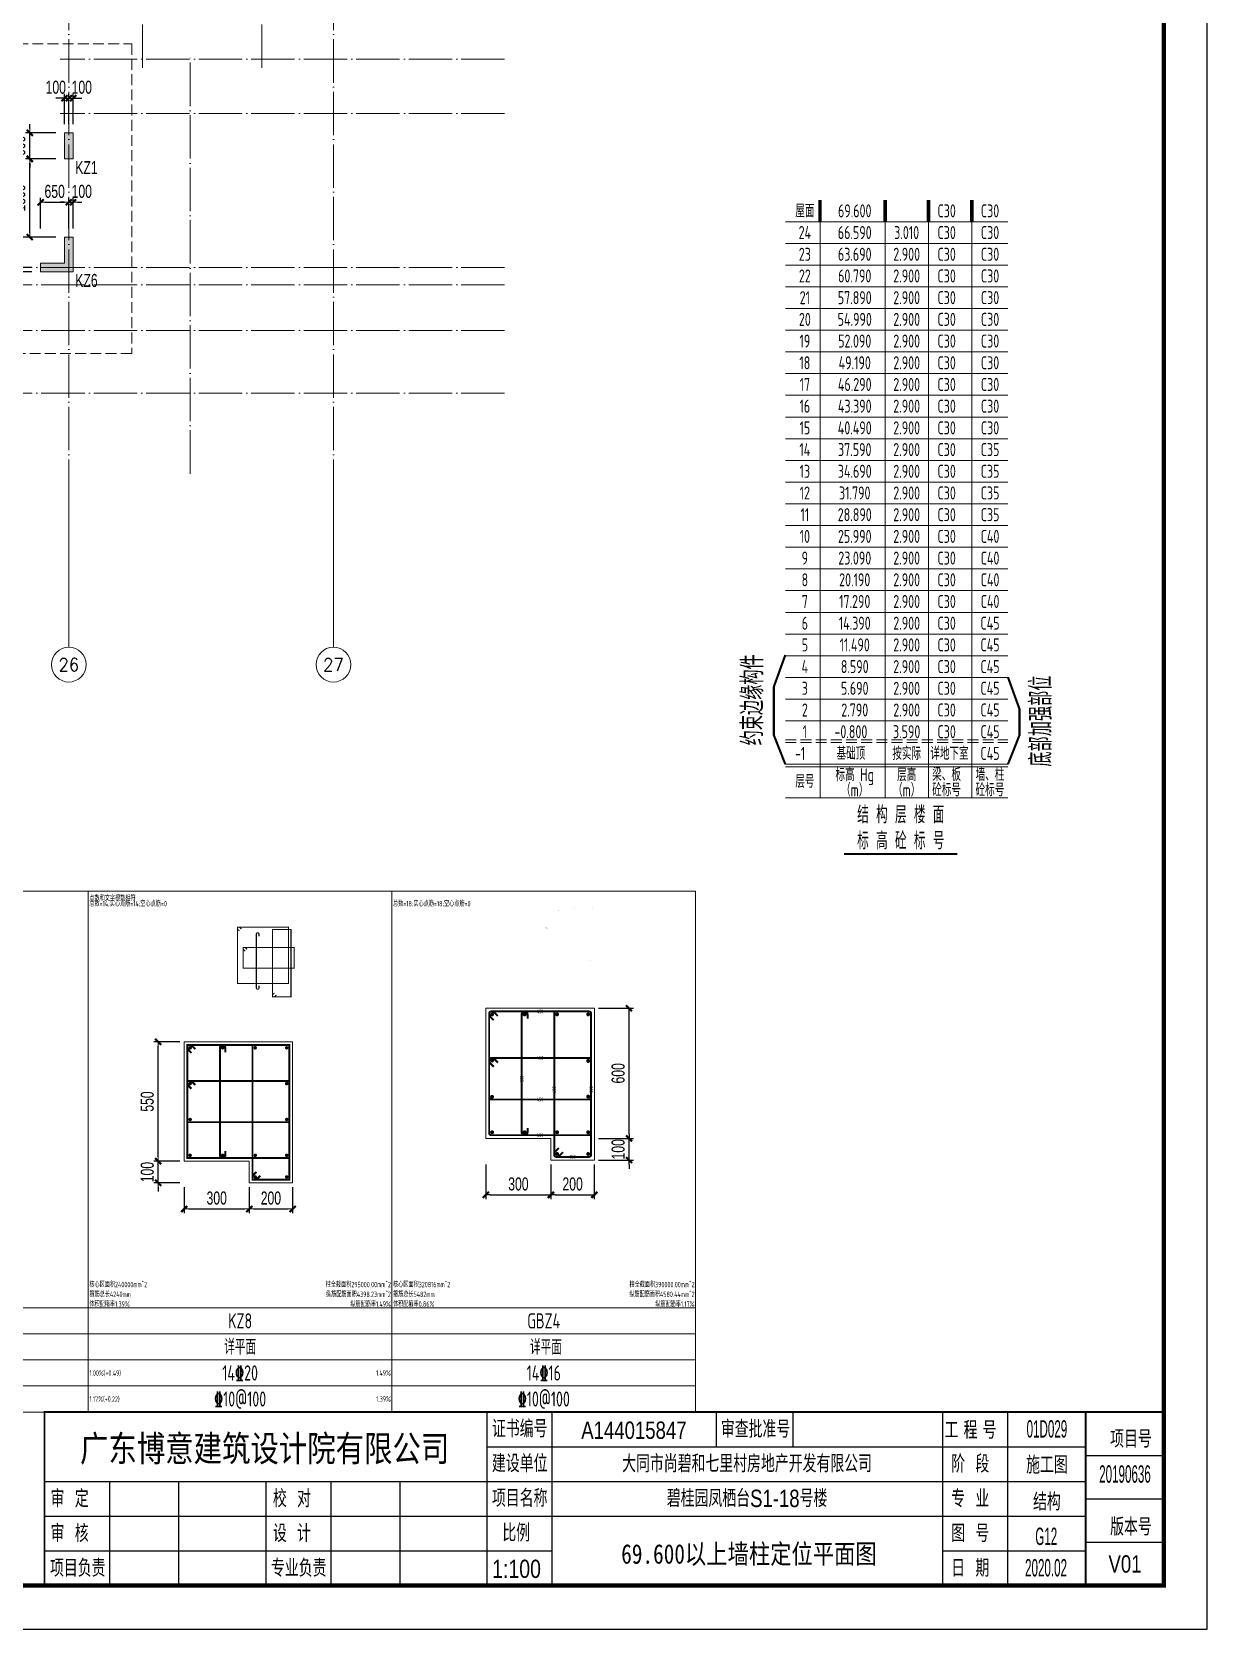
# Model space of a CAD drawing. Extents: x 5874492 to 7194610, y -939842 to -279257.
# Drawn here: x 6335161 to 6362250, y -860722 to -823926 of the extents above; entities that cross this region are included whole.
import ezdxf
from ezdxf.enums import TextEntityAlignment as Align

# ---------------------------------------------------------------- set-up
doc = ezdxf.new("R2010")
doc.units = 0
doc.header["$LTSCALE"] = 1000
doc.linetypes.add('DASH', pattern=[0.35, 0.25, -0.1])
doc.linetypes.add('DOTE', pattern=[2.42, 2, -0.2, 0.02, -0.2])
for name, color, linetype, lineweight in [('A-标注-轴号', 3, 'Continuous', 15), ('A-标注-轴号文字', 7, 'Continuous', 15), ('A-轴线-塔楼', 1, 'DOTE', 9), ('A-轴线-隔墙', 41, 'DOTE', 9), ('S-墙柱-DIM', 3, 'Continuous', 20), ('S-墙柱-HATCH', 251, 'Continuous', 20), ('S-墙柱-REIN', 1, 'Continuous', 20), ('S-墙柱-WALL', 6, 'Continuous', 20), ('S-墙柱-大样细线', 7, 'Continuous', 20), ('S-墙柱-编号', 4, 'Continuous', 20), ('S-大样-DIM', 3, 'Continuous', 20), ('S-大样-REIN', 1, 'Continuous', 20), ('S-大样-实线', 2, 'Continuous', 20), ('S-板-BEAM', 4, 'DASH', 20), ('S-板-楼板负筋', 1, 'Continuous', 20), ('S-轴网-轴号', 3, 'Continuous', 20), ('S-通用-TAB', 7, 'Continuous', 20), ('S-通用-TEXT', 7, 'Continuous', 20)]:
    doc.layers.add(name, color=color, linetype=linetype, lineweight=lineweight)
doc.layers.add('Y-云图图框', color=7, linetype='Continuous')
doc.layers.add('z-详图标注', color=3, linetype='Continuous')
doc.layers.add('箍筋长度', color=3, linetype='Continuous', plot=False)
doc.layers.add('配箍校核', color=34, linetype='Continuous', plot=False)
doc.styles.add('_TCH_AXIS', font='COMPLEX.shx', dxfattribs={"bigfont": 'hztxt.shx'})
doc.styles.add('_YT_Name', font='simhei.ttf', dxfattribs={"width": 0.8})
doc.styles.add('_YT_Sign_Text', font='ros.shx', dxfattribs={"width": 0.8, "bigfont": 'hztxt.shx'})
doc.styles.add('BW_Dim', font='Bweng.shx', dxfattribs={"width": 0.7, "bigfont": 'hztxt.shx'})
doc.styles.add('BW_Rein', font='tssdeng.shx', dxfattribs={"width": 0.7, "bigfont": 'hztxt.shx'})
doc.styles.add('COMPLEX', font='COMPLEX')
doc.styles.get("Standard").update_dxf_attribs({"font": 'gbenor.shx', "bigfont": 'gbcbig.shx'})
doc.styles.add('TSSD_NORM', font='tssdeng.shx', dxfattribs={"width": 0.7, "bigfont": 'tssdchn.shx'})
doc.styles.add('TSSD_Rein', font='tssdeng.shx', dxfattribs={"width": 0.7, "bigfont": 'hztxt.shx'})
doc.dimstyles.new('Cyz_100_100', dxfattribs={"dimtxt": 300, "dimasz": 100, "dimexe": 100, "dimexo": 200, "dimgap": 100, "dimtad": 1, "dimdec": 0, "dimzin": 0, "dimdsep": 46, "dimtxsty": 'BW_Dim', "dimblk": '_bwk', "dimcen": 0, "dimclrt": 7, "dimadec": 0, "dimazin": 0, "dimtfac": 1, "dimtdec": 0, "dimtix": 1, "dimtmove": 2, "dimatfit": 0, "dimfxl": 0, "dimtolj": 1, "dimtzin": 0, "dimarcsym": 0})
doc.dimstyles.new('Cyz_20_100', dxfattribs={"dimtxt": 300, "dimasz": 100, "dimexe": 100, "dimexo": 100, "dimgap": 100, "dimtad": 1, "dimdec": 0, "dimlfac": 0.2, "dimzin": 0, "dimdsep": 46, "dimtxsty": 'BW_Dim', "dimblk": '_bwk', "dimcen": 0, "dimclrt": 7, "dimadec": 0, "dimazin": 0, "dimtfac": 1, "dimtdec": 0, "dimtix": 1, "dimtmove": 2, "dimatfit": 0, "dimfxl": 0, "dimtolj": 1, "dimtzin": 0, "dimarcsym": 0})

# ---------------------------------------------------------------- blocks, each defined once
blk = doc.blocks.new('ECMCTK_A1_横_单行图名--0')
for p, q in [((674.98, 50), (674.98, 26)), ((675, 50), (675, 10)), ((689.98, 50), (689.98, 10)), ((727.8, 50), (727.8, 42)), ((745.48, 50), (745.48, 42)), ((780, 50), (780, 10)), ((795, 50), (795, 10)), ((813, 50.01), (831, 50)), ((813, 50.01), (813, 10)), ((675, 42), (813, 42)), ((813, 40.01), (831, 40.01)), ((573, 34), (813, 34)), ((588, 34), (588, 10)), ((604, 10), (604, 34)), ((624, 34), (624, 10)), ((639, 34), (639, 10)), ((655, 10), (655, 34)), ((813, 30.01), (831, 30)), ((573, 26), (813, 26)), ((813, 20), (831, 20)), ((573, 18), (689.96, 18)), ((780, 18), (813, 18))]:
    blk.add_line(p, q)
at = {"color": 4}
blk.add_lwpolyline([(0, 0), (841, 0), (841, 594), (0, 594)], close=True, dxfattribs=at)
for points, const_width in [([(25, 10), (831, 10), (831, 584), (25, 584)], 1), ([(573, 10), (831, 10), (831, 50), (573, 50)], 0.45)]:
    blk.add_lwpolyline(points, close=True, dxfattribs=dict(const_width=const_width))
at = {"const_width": 0.45}
for points in [[(573, 10), (573, 50.01), (813, 50.01)], [(813, 50.01), (813, 10)]]:
    blk.add_lwpolyline(points, dxfattribs=at)
at = {"style": '_YT_Sign_Text', "width": 0.8}
for s, p in [('证书编号', (676.15, 44.14)), ('审查批准号', (728.91, 44.06)), ('工 程 号', (780.47, 43.85)), ('项目号', (818.65, 41.8)), ('建设单位', (676.15, 36.14)), ('阶  段', (782.01, 36.05)), ('审  定', (574.41, 28.05)), ('校  对', (625.66, 28.05)), ('项目名称', (676.15, 28.14)), ('专  业', (782.01, 28.05)), ('版本号', (818.65, 21.55)), ('审  核', (574.41, 20.05)), ('设  计', (625.66, 20.05)), ('比例', (678.54, 20.16)), ('图  号', (782.01, 20.05)), ('项目负责', (574.27, 12.05)), ('专业负责', (625.21, 12.05)), ('日  期', (782.01, 12.05))]:
    blk.add_text(s, height=4, dxfattribs=at).set_placement(p)
at = {"color": 80, "flags": 3}
for tag, height, p in [('YTHQINS', 3, (34.31, 585.5)), ('ECMCKEY', 3, (292.07, 288.23)), ('YTTQINS', 5.62, (848.03, 12.81)), ('YTBARCODE_T1', 3, (749.78, 5.95)), ('YTFRAME', 3, (652.76, 5.84))]:
    blk.add_attdef(tag, text='', height=height, dxfattribs=at).set_placement(p, align=Align.MIDDLE_CENTER)
for tag, height, style, width, p in [('证书编号', 4, '_YT_Sign_Text', 0.8, (708.87, 43.81)), ('审查批准号', 4, '_YT_Sign_Text', 0.8, (761.06, 43.81)), ('工程号', 4, '_YT_Sign_Text', 0.5, (804.08, 44.12)), ('设计单位', 6, '_YT_Name', 0.8, (623.75, 38.6)), ('建设单位', 4, '_YT_Sign_Text', 0.8, (734.96, 36.11)), ('阶段', 4, '_YT_Sign_Text', 0.8, (804.08, 35.81)), ('项目号', 4, '_YT_Sign_Text', 0.5, (822.08, 33.72)), ('项目名称', 4, '_YT_Sign_Text', 0.8, (734.96, 28.11)), ('专业', 4, '_YT_Sign_Text', 0.8, (804.08, 27.31)), ('图纸编号', 4, '_YT_Sign_Text', 0.5, (803.93, 19.36)), ('图纸名称', 4.5, '_YT_Name', 0.8, (735.39, 15.06)), ('出图比例', 4.2, '_YT_Sign_Text', 0.8, (681.82, 11.78)), ('日期', 4, '_YT_Sign_Text', 0.5, (803.88, 12.13)), ('版本号', 4, '_YT_Sign_Text', 0.8, (822.08, 13))]:
    blk.add_attdef(tag, text='', height=height, dxfattribs=dict(style=style, width=width)).set_placement(p, align=Align.CENTER)
at = {"style": '_YT_Sign_Text', "width": 0.8, "flags": 3}
for tag, p, height in [('{审定人}', (605.87, 26.45), 6.24), ('{校对人}', (658.35, 26.53), 6.24), ('[审定人]', (590.95, 27.81), 4.1), ('[校对人]', (642.23, 27.82), 4.1), ('[审核人]', (591.01, 19.76), 4.1), ('{审核人}', (606.98, 18.44), 6.24), ('[设计人]', (642.47, 20.21), 4.1), ('{设计人}', (658.48, 18.54), 6.24), ('[项目负责人]', (590.78, 12.01), 4.1), ('{项目负责人}', (608.28, 10.72), 6.24), ('[专业负责人]', (642.74, 11.77), 4.1), ('{专业负责人}', (658.58, 10.36), 6.24)]:
    blk.add_attdef(tag, p, '', height=height, dxfattribs=at)
at = {"color": 80, "flags": 3}
for tag, p in [('YTQRCODE', (551.04, 11.91)), ('YTBZSIT', (25, 10)), ('EXT_TK_LEFT', (25, 10))]:
    blk.add_attdef(tag, p, '', height=3, dxfattribs=at)
blk = doc.blocks.new('_bwk')
blk.add_line((-1, 0), (0, 0))
at = {"const_width": 0.5}
blk.add_lwpolyline([(-0.7, -0.7), (0.7, 0.7)], dxfattribs=at)
blk = doc.blocks.new('*D998')
at = {"layer": 'Defpoints', "color": 0}
for p in [(6338070, -849944), (6338670, -849944), (6338670, -850444)]:
    blk.add_point(p, dxfattribs=at)
at = {"layer": 'S-大样-DIM', "color": 0, "lineweight": -2}
for p, q in [((6338570, -849944), (6337970, -849944)), ((6338070, -849844), (6338070, -849744)), ((6338070, -850444), (6338070, -849944)), ((6338570, -850444), (6337970, -850444)), ((6338070, -850544), (6338070, -850644))]:
    blk.add_line(p, q, dxfattribs=at)
at = {"layer": 'S-大样-DIM', "color": 0, "lineweight": -2, "xscale": 100, "yscale": 100, "zscale": 100}
for p, rotation in [((6338070, -849944), 270), ((6338070, -850444), 90)]:
    blk.add_blockref('_bwk', p, dxfattribs=dict(at, rotation=rotation))
at = {"layer": 'S-大样-DIM', "color": 7, "insert": (6337820, -850194), "char_height": 300, "attachment_point": 5, "rotation": 90, "style": 'BW_Dim'}
blk.add_mtext('\\A1;100', dxfattribs=at)
blk = doc.blocks.new('*D999')
at = {"layer": 'Defpoints', "color": 0}
for p in [(6338070, -847194), (6338670, -847194), (6338670, -849944)]:
    blk.add_point(p, dxfattribs=at)
at = {"layer": 'S-大样-DIM', "color": 0, "lineweight": -2}
for p, q in [((6338570, -847194), (6337970, -847194)), ((6338070, -849844), (6338070, -847294)), ((6338570, -849944), (6337970, -849944))]:
    blk.add_line(p, q, dxfattribs=at)
at = {"layer": 'S-大样-DIM', "color": 0, "lineweight": -2, "xscale": 100, "yscale": 100, "zscale": 100}
for p, rotation in [((6338070, -847194), 90), ((6338070, -849944), 270)]:
    blk.add_blockref('_bwk', p, dxfattribs=dict(at, rotation=rotation))
at = {"layer": 'S-大样-DIM', "color": 7, "insert": (6337820, -848569), "char_height": 300, "attachment_point": 5, "rotation": 90, "style": 'BW_Dim'}
blk.add_mtext('\\A1;550', dxfattribs=at)
blk = doc.blocks.new('*D1000')
at = {"layer": 'Defpoints', "color": 0}
for p in [(6338670, -850444), (6340170, -850444), (6340170, -851044)]:
    blk.add_point(p, dxfattribs=at)
at = {"layer": 'S-大样-DIM', "color": 0, "lineweight": -2}
for p, q in [((6338670, -850544), (6338670, -851144)), ((6340170, -850544), (6340170, -851144)), ((6338770, -851044), (6340070, -851044))]:
    blk.add_line(p, q, dxfattribs=at)
at = {"layer": 'S-大样-DIM', "color": 0, "lineweight": -2, "xscale": 100, "yscale": 100, "zscale": 100, "rotation": 180}
blk.add_blockref('_bwk', (6338670, -851044), dxfattribs=at)
at = {"layer": 'S-大样-DIM', "color": 0, "lineweight": -2, "xscale": 100, "yscale": 100, "zscale": 100}
blk.add_blockref('_bwk', (6340170, -851044), dxfattribs=at)
at = {"layer": 'S-大样-DIM', "color": 7, "insert": (6339420, -850794), "char_height": 300, "attachment_point": 5, "style": 'BW_Dim'}
blk.add_mtext('\\A1;300', dxfattribs=at)
blk = doc.blocks.new('*D1001')
at = {"layer": 'Defpoints', "color": 0}
for p in [(6340170, -850444), (6341170, -850444), (6341170, -851044)]:
    blk.add_point(p, dxfattribs=at)
at = {"layer": 'S-大样-DIM', "color": 0, "lineweight": -2}
for p, q in [((6340170, -850544), (6340170, -851144)), ((6341170, -850544), (6341170, -851144)), ((6340270, -851044), (6341070, -851044))]:
    blk.add_line(p, q, dxfattribs=at)
at = {"layer": 'S-大样-DIM', "color": 0, "lineweight": -2, "xscale": 100, "yscale": 100, "zscale": 100, "rotation": 180}
blk.add_blockref('_bwk', (6340170, -851044), dxfattribs=at)
at = {"layer": 'S-大样-DIM', "color": 0, "lineweight": -2, "xscale": 100, "yscale": 100, "zscale": 100}
blk.add_blockref('_bwk', (6341170, -851044), dxfattribs=at)
at = {"layer": 'S-大样-DIM', "color": 7, "insert": (6340670, -850794), "char_height": 300, "attachment_point": 5, "style": 'BW_Dim'}
blk.add_mtext('\\A1;200', dxfattribs=at)
blk = doc.blocks.new('24F')
at = {"layer": 'S-通用-TEXT'}
for p, q in [((1809, 15068), (1809, 1293)), ((3309, 15068), (3309, 1293)), ((4309, 1293), (4309, 15068)), ((5309, 1293), (5309, 15068)), ((1009, 14568), (6141, 14568)), ((1009, 14568), (6141, 14568)), ((1009, 14068), (6141, 14068)), ((1009, 13568), (6141, 13568)), ((1009, 13068), (6141, 13068)), ((1009, 12568), (6141, 12568)), ((1009, 12068), (6141, 12068)), ((1009, 11568), (6141, 11568)), ((1009, 11068), (6141, 11068)), ((1009, 10568), (6141, 10568)), ((1009, 10068), (6141, 10068)), ((1009, 9568), (6141, 9568)), ((1009, 9068), (6141, 9068)), ((1009, 8568), (6141, 8568)), ((1009, 8068), (6141, 8068)), ((1009, 7568), (6141, 7568)), ((1009, 7068), (6141, 7068)), ((1009, 6568), (6141, 6568)), ((1009, 6068), (6141, 6068)), ((1009, 5568), (6141, 5568)), ((1009, 5068), (6141, 5068)), ((1009, 4568), (6141, 4568)), ((1009, 4068), (6141, 4068)), ((1009, 3568), (6141, 3568)), ((1009, 3068), (6141, 3068)), ((1009, 2068), (6141, 2068)), ((1009, 2007), (6141, 2007)), ((1009, 1293), (6141, 1293))]:
    blk.add_line(p, q, dxfattribs=at)
at = {"layer": 'S-通用-TEXT', "linetype": 'DASH'}
for p, q in [((1009, 2629), (6141, 2629)), ((1009, 2568), (6141, 2568)), ((1009, 2568), (6141, 2568)), ((1009, 2568), (6141, 2568))]:
    blk.add_line(p, q, dxfattribs=at)
at = {"layer": 'S-通用-TEXT'}
for points in [[(1009, 4586, 50, 50, 0), (744, 3854, 50, 50, 0), (745, 2735, 50, 50, 0), (1009, 2068, 0, 0, 0)], [(6141, 4074, 50, 50, 0), (6406, 3342, 50, 50, 0), (6406, 2735, 50, 50, 0), (6141, 2068, 0, 0, 0)]]:
    blk.add_lwpolyline(points, format="xyseb", dxfattribs=at)
at = {"layer": 'S-通用-TEXT', "const_width": 50}
blk.add_lwpolyline([(2361, 0), (4977, 0)], dxfattribs=at)
at = {"layer": 'S-通用-TEXT', "style": 'TSSD_Rein', "width": 0.7}
for s, p in [('屋面', (1459, 14818)), ('69.600', (2609, 14818)), ('C30', (4728, 14818)), ('C30', (5728, 14818)), ('24', (1459, 14318)), ('66.590', (2609, 14318)), ('3.010', (3806, 14318)), ('C30', (4728, 14318)), ('C30', (5728, 14318)), ('23', (1459, 13818)), ('63.690', (2609, 13818)), ('2.900', (3806, 13818)), ('C30', (4728, 13818)), ('C30', (5728, 13818)), ('22', (1459, 13318)), ('60.790', (2609, 13318)), ('2.900', (3806, 13318)), ('C30', (4728, 13318)), ('C30', (5728, 13318)), ('21', (1459, 12818)), ('57.890', (2609, 12818)), ('2.900', (3806, 12818)), ('C30', (4728, 12818)), ('C30', (5728, 12818)), ('20', (1459, 12318)), ('54.990', (2609, 12318)), ('2.900', (3806, 12318)), ('C30', (4728, 12318)), ('C30', (5728, 12318)), ('19', (1459, 11818)), ('52.090', (2609, 11818)), ('2.900', (3806, 11818)), ('C30', (4728, 11818)), ('C30', (5728, 11818)), ('18', (1459, 11318)), ('49.190', (2609, 11318)), ('2.900', (3806, 11318)), ('C30', (4728, 11318)), ('C30', (5728, 11318)), ('17', (1459, 10818)), ('46.290', (2609, 10818)), ('2.900', (3806, 10818)), ('C30', (4728, 10818)), ('C30', (5728, 10818)), ('16', (1459, 10318)), ('43.390', (2609, 10318)), ('2.900', (3806, 10318)), ('C30', (4728, 10318)), ('C30', (5728, 10318)), ('15', (1459, 9818)), ('40.490', (2609, 9818)), ('2.900', (3806, 9818)), ('C30', (4728, 9818)), ('C30', (5728, 9818)), ('14', (1459, 9318)), ('37.590', (2609, 9318)), ('2.900', (3806, 9318)), ('C30', (4728, 9318)), ('13', (1459, 8818)), ('34.690', (2609, 8818)), ('2.900', (3806, 8818)), ('C30', (4728, 8818)), ('12', (1459, 8318)), ('31.790', (2609, 8318)), ('2.900', (3806, 8318)), ('C30', (4728, 8318)), ('11', (1459, 7818)), ('28.890', (2609, 7818)), ('2.900', (3806, 7818)), ('C30', (4728, 7818)), ('10', (1459, 7318)), ('25.990', (2609, 7318)), ('2.900', (3806, 7318)), ('C30', (4728, 7318)), ('C40', (5728, 7318)), ('9', (1459, 6818)), ('23.090', (2609, 6818)), ('2.900', (3806, 6818)), ('C30', (4728, 6818)), ('C40', (5728, 6818)), ('8', (1459, 6318)), ('20.190', (2609, 6318)), ('2.900', (3806, 6318)), ('C30', (4728, 6318)), ('C40', (5728, 6318)), ('7', (1459, 5818)), ('17.290', (2609, 5818)), ('2.900', (3806, 5818)), ('C30', (4728, 5818)), ('C40', (5728, 5818)), ('6', (1459, 5318)), ('14.390', (2609, 5318)), ('2.900', (3806, 5318)), ('C30', (4728, 5318)), ('5', (1459, 4818)), ('11.490', (2609, 4818)), ('2.900', (3806, 4818)), ('C30', (4728, 4818)), ('4', (1459, 4318)), ('8.590', (2609, 4318)), ('2.900', (3806, 4318)), ('C30', (4728, 4318)), ('3', (1459, 3818)), ('5.690', (2609, 3818)), ('2.900', (3806, 3818)), ('C30', (4728, 3818)), ('2', (1459, 3318)), ('2.790', (2609, 3318)), ('2.900', (3806, 3318)), ('C30', (4728, 3318)), ('1', (1459, 2818)), ('-0.800', (2520, 2818)), ('3.590', (3806, 2818)), ('C30', (4728, 2818)), ('-1', (1349, 2318)), ('基础顶', (2520, 2318)), ('按实际', (3806, 2318)), ('详地下室', (4792, 2318)), ('层号', (1459, 1674)), ('标高 Hg', (2609, 1827)), ('层高', (3806, 1827)), ('梁、板', (4726, 1833)), ('墙、柱', (5726, 1833)), ('（m）', (2609, 1475)), ('（m）', (3806, 1475)), ('砼标号', (4726, 1480)), ('砼标号', (5726, 1480))]:
    blk.add_text(s, height=300, dxfattribs=at).set_placement(p, align=Align.MIDDLE_CENTER)
at = {"layer": 'S-通用-TEXT', "color": 6, "style": 'TSSD_Rein', "width": 0.7}
for s, p in [('C35', (5728, 9318)), ('C35', (5728, 8818)), ('C35', (5728, 8318)), ('C35', (5728, 7818)), ('C45', (5728, 5318)), ('C45', (5728, 4818)), ('C45', (5728, 4318)), ('C45', (5728, 3818)), ('C45', (5728, 3318)), ('C45', (5728, 2818)), ('C45', (5728, 2318))]:
    blk.add_text(s, height=300, dxfattribs=at).set_placement(p, align=Align.MIDDLE_CENTER)
at = {"layer": 'S-通用-TEXT', "color": 7, "style": 'TSSD_Rein', "width": 0.7}
for s, p in [('约束边缘构件', (500, 2502)), ('底部加强部位', (7150, 2013))]:
    blk.add_text(s, height=500, rotation=90, dxfattribs=at).set_placement(p)
at = {"layer": 'S-通用-TEXT', "style": 'TSSD_NORM', "width": 0.7}
for s, p in [('结 构 层 楼 面 ', (2665, 706)), ('标 高 砼 标 号', (2665, 106))]:
    blk.add_text(s, height=400, dxfattribs=at).set_placement(p)
blk = doc.blocks.new('*D1653')
at = {"layer": 'Defpoints', "color": 0}
for p in [(6348125, -849419), (6348925, -849419), (6348125, -849919)]:
    blk.add_point(p, dxfattribs=at)
at = {"layer": 'z-详图标注', "color": 0, "lineweight": -2}
for p, q in [((6348925, -849319), (6348925, -849219)), ((6348225, -849419), (6349025, -849419)), ((6348925, -849919), (6348925, -849419)), ((6348225, -849919), (6349025, -849919)), ((6348925, -850019), (6348925, -850119))]:
    blk.add_line(p, q, dxfattribs=at)
at = {"layer": 'z-详图标注', "color": 0, "lineweight": -2, "xscale": 100, "yscale": 100, "zscale": 100}
for p, rotation in [((6348925, -849419), 270), ((6348925, -849919), 90)]:
    blk.add_blockref('_bwk', p, dxfattribs=dict(at, rotation=rotation))
at = {"layer": 'z-详图标注', "color": 7, "insert": (6348675, -849669), "char_height": 300, "attachment_point": 5, "rotation": 90, "style": 'BW_Dim'}
blk.add_mtext('\\A1;100', dxfattribs=at)
blk = doc.blocks.new('*D1654')
at = {"layer": 'Defpoints', "color": 0}
for p in [(6348125, -846419), (6348925, -846419), (6348125, -849419)]:
    blk.add_point(p, dxfattribs=at)
at = {"layer": 'z-详图标注', "color": 0, "lineweight": -2}
for p, q in [((6348225, -846419), (6349025, -846419)), ((6348925, -849319), (6348925, -846519)), ((6348225, -849419), (6349025, -849419))]:
    blk.add_line(p, q, dxfattribs=at)
at = {"layer": 'z-详图标注', "color": 0, "lineweight": -2, "xscale": 100, "yscale": 100, "zscale": 100}
for p, rotation in [((6348925, -846419), 90), ((6348925, -849419), 270)]:
    blk.add_blockref('_bwk', p, dxfattribs=dict(at, rotation=rotation))
at = {"layer": 'z-详图标注', "color": 7, "insert": (6348675, -847919), "char_height": 300, "attachment_point": 5, "rotation": 90, "style": 'BW_Dim'}
blk.add_mtext('\\A1;600', dxfattribs=at)
blk = doc.blocks.new('*D1655')
at = {"layer": 'Defpoints', "color": 0}
for p in [(6345625, -849919), (6347125, -849919), (6347125, -850719)]:
    blk.add_point(p, dxfattribs=at)
at = {"layer": 'z-详图标注', "color": 0, "lineweight": -2}
for p, q in [((6345625, -850019), (6345625, -850819)), ((6347125, -850019), (6347125, -850819)), ((6345725, -850719), (6347025, -850719))]:
    blk.add_line(p, q, dxfattribs=at)
at = {"layer": 'z-详图标注', "color": 0, "lineweight": -2, "xscale": 100, "yscale": 100, "zscale": 100, "rotation": 180}
blk.add_blockref('_bwk', (6345625, -850719), dxfattribs=at)
at = {"layer": 'z-详图标注', "color": 0, "lineweight": -2, "xscale": 100, "yscale": 100, "zscale": 100}
blk.add_blockref('_bwk', (6347125, -850719), dxfattribs=at)
at = {"layer": 'z-详图标注', "color": 7, "insert": (6346375, -850469), "char_height": 300, "attachment_point": 5, "style": 'BW_Dim'}
blk.add_mtext('\\A1;300', dxfattribs=at)
blk = doc.blocks.new('*D1656')
at = {"layer": 'Defpoints', "color": 0}
for p in [(6347125, -849919), (6348125, -849919), (6348125, -850719)]:
    blk.add_point(p, dxfattribs=at)
at = {"layer": 'z-详图标注', "color": 0, "lineweight": -2}
for p, q in [((6347125, -850019), (6347125, -850819)), ((6348125, -850019), (6348125, -850819)), ((6347225, -850719), (6348025, -850719))]:
    blk.add_line(p, q, dxfattribs=at)
at = {"layer": 'z-详图标注', "color": 0, "lineweight": -2, "xscale": 100, "yscale": 100, "zscale": 100, "rotation": 180}
blk.add_blockref('_bwk', (6347125, -850719), dxfattribs=at)
at = {"layer": 'z-详图标注', "color": 0, "lineweight": -2, "xscale": 100, "yscale": 100, "zscale": 100}
blk.add_blockref('_bwk', (6348125, -850719), dxfattribs=at)
at = {"layer": 'z-详图标注', "color": 7, "insert": (6347625, -850469), "char_height": 300, "attachment_point": 5, "style": 'BW_Dim'}
blk.add_mtext('\\A1;200', dxfattribs=at)
blk = doc.blocks.new('*D1725')
at = {"layer": 'Defpoints', "color": 0}
for p in [(6335110, -826851), (6335910, -826851), (6335910, -828651)]:
    blk.add_point(p, dxfattribs=at)
at = {"layer": 'S-墙柱-DIM', "color": 0, "lineweight": -2}
for p, q in [((6335710, -826851), (6335010, -826851)), ((6335110, -828551), (6335110, -826951)), ((6335710, -828651), (6335010, -828651))]:
    blk.add_line(p, q, dxfattribs=at)
at = {"layer": 'S-墙柱-DIM', "color": 0, "lineweight": -2, "xscale": 100, "yscale": 100, "zscale": 100}
for p, rotation in [((6335110, -826851), 90), ((6335110, -828651), 270)]:
    blk.add_blockref('_bwk', p, dxfattribs=dict(at, rotation=rotation))
at = {"layer": 'S-墙柱-DIM', "color": 7, "insert": (6334860, -827751), "char_height": 300, "attachment_point": 5, "rotation": 90, "style": 'BW_Dim'}
blk.add_mtext('\\A1;1800', dxfattribs=at)
blk = doc.blocks.new('*D1726')
at = {"layer": 'Defpoints', "color": 0}
for p in [(6335110, -826251), (6335910, -826251), (6335910, -826851)]:
    blk.add_point(p, dxfattribs=at)
at = {"layer": 'S-墙柱-DIM', "color": 0, "lineweight": -2}
for p, q in [((6335110, -826151), (6335110, -826051)), ((6335710, -826251), (6335010, -826251)), ((6335110, -826851), (6335110, -826251)), ((6335710, -826851), (6335010, -826851)), ((6335110, -826951), (6335110, -827051))]:
    blk.add_line(p, q, dxfattribs=at)
at = {"layer": 'S-墙柱-DIM', "color": 0, "lineweight": -2, "xscale": 100, "yscale": 100, "zscale": 100}
for p, rotation in [((6335110, -826251), 270), ((6335110, -826851), 90)]:
    blk.add_blockref('_bwk', p, dxfattribs=dict(at, rotation=rotation))
at = {"layer": 'S-墙柱-DIM', "color": 7, "insert": (6334860, -826551), "char_height": 300, "attachment_point": 5, "rotation": 90, "style": 'BW_Dim'}
blk.add_mtext('\\A1;600', dxfattribs=at)
blk = doc.blocks.new('*D1727')
at = {"layer": 'Defpoints', "color": 0}
for p in [(6336010, -825451), (6335910, -826251), (6336010, -826251)]:
    blk.add_point(p, dxfattribs=at)
at = {"layer": 'S-墙柱-DIM', "color": 0, "lineweight": -2}
for p, q in [((6335810, -825451), (6335710, -825451)), ((6335910, -826051), (6335910, -825351)), ((6335910, -825451), (6336010, -825451)), ((6336010, -826051), (6336010, -825351)), ((6336110, -825451), (6336210, -825451))]:
    blk.add_line(p, q, dxfattribs=at)
at = {"layer": 'S-墙柱-DIM', "color": 0, "lineweight": -2, "xscale": 100, "yscale": 100, "zscale": 100}
blk.add_blockref('_bwk', (6335910, -825451), dxfattribs=at)
at = {"layer": 'S-墙柱-DIM', "color": 0, "lineweight": -2, "xscale": 100, "yscale": 100, "zscale": 100, "rotation": 180}
blk.add_blockref('_bwk', (6336010, -825451), dxfattribs=at)
at = {"layer": 'S-墙柱-DIM', "color": 7, "insert": (6335710, -825201), "char_height": 300, "attachment_point": 5, "style": 'BW_Dim'}
blk.add_mtext('\\A1;100', dxfattribs=at)
blk = doc.blocks.new('*D1728')
at = {"layer": 'Defpoints', "color": 0}
for p in [(6336110, -825451), (6336010, -826251), (6336110, -826251)]:
    blk.add_point(p, dxfattribs=at)
at = {"layer": 'S-墙柱-DIM', "color": 0, "lineweight": -2}
for p, q in [((6335910, -825451), (6335810, -825451)), ((6336010, -826051), (6336010, -825351)), ((6336010, -825451), (6336110, -825451)), ((6336110, -826051), (6336110, -825351)), ((6336210, -825451), (6336310, -825451))]:
    blk.add_line(p, q, dxfattribs=at)
at = {"layer": 'S-墙柱-DIM', "color": 0, "lineweight": -2, "xscale": 100, "yscale": 100, "zscale": 100}
blk.add_blockref('_bwk', (6336010, -825451), dxfattribs=at)
at = {"layer": 'S-墙柱-DIM', "color": 0, "lineweight": -2, "xscale": 100, "yscale": 100, "zscale": 100, "rotation": 180}
blk.add_blockref('_bwk', (6336110, -825451), dxfattribs=at)
at = {"layer": 'S-墙柱-DIM', "color": 7, "insert": (6336310, -825201), "char_height": 300, "attachment_point": 5, "style": 'BW_Dim'}
blk.add_mtext('\\A1;100', dxfattribs=at)
blk = doc.blocks.new('*D1729')
at = {"layer": 'Defpoints', "color": 0}
for p in [(6334560, -829351), (6335360, -829351), (6335360, -829451)]:
    blk.add_point(p, dxfattribs=at)
at = {"layer": 'S-墙柱-DIM', "color": 0, "lineweight": -2}
for p, q in [((6335160, -829351), (6334460, -829351)), ((6334560, -829251), (6334560, -829151)), ((6334560, -829451), (6334560, -829351)), ((6335160, -829451), (6334460, -829451)), ((6334560, -829551), (6334560, -829651))]:
    blk.add_line(p, q, dxfattribs=at)
at = {"layer": 'S-墙柱-DIM', "color": 0, "lineweight": -2, "xscale": 100, "yscale": 100, "zscale": 100}
for p, rotation in [((6334560, -829351), 270), ((6334560, -829451), 90)]:
    blk.add_blockref('_bwk', p, dxfattribs=dict(at, rotation=rotation))
at = {"layer": 'S-墙柱-DIM', "color": 7, "insert": (6334310, -829651), "char_height": 300, "attachment_point": 5, "rotation": 90, "style": 'BW_Dim'}
blk.add_mtext('\\A1;100', dxfattribs=at)
blk = doc.blocks.new('*D1730')
at = {"layer": 'Defpoints', "color": 0}
for p in [(6334560, -828651), (6335360, -828651), (6335360, -829351)]:
    blk.add_point(p, dxfattribs=at)
at = {"layer": 'S-墙柱-DIM', "color": 0, "lineweight": -2}
for p, q in [((6335160, -828651), (6334460, -828651)), ((6334560, -829251), (6334560, -828751)), ((6335160, -829351), (6334460, -829351))]:
    blk.add_line(p, q, dxfattribs=at)
at = {"layer": 'S-墙柱-DIM', "color": 0, "lineweight": -2, "xscale": 100, "yscale": 100, "zscale": 100}
for p, rotation in [((6334560, -828651), 90), ((6334560, -829351), 270)]:
    blk.add_blockref('_bwk', p, dxfattribs=dict(at, rotation=rotation))
at = {"layer": 'S-墙柱-DIM', "color": 7, "insert": (6334310, -829001), "char_height": 300, "attachment_point": 5, "rotation": 90, "style": 'BW_Dim'}
blk.add_mtext('\\A1;700', dxfattribs=at)
blk = doc.blocks.new('*D1731')
at = {"layer": 'Defpoints', "color": 0}
for p in [(6336010, -827851), (6335360, -828651), (6336010, -828651)]:
    blk.add_point(p, dxfattribs=at)
at = {"layer": 'S-墙柱-DIM', "color": 0, "lineweight": -2}
for p, q in [((6335360, -828451), (6335360, -827751)), ((6335460, -827851), (6335910, -827851)), ((6336010, -828451), (6336010, -827751))]:
    blk.add_line(p, q, dxfattribs=at)
at = {"layer": 'S-墙柱-DIM', "color": 0, "lineweight": -2, "xscale": 100, "yscale": 100, "zscale": 100, "rotation": 180}
blk.add_blockref('_bwk', (6335360, -827851), dxfattribs=at)
at = {"layer": 'S-墙柱-DIM', "color": 0, "lineweight": -2, "xscale": 100, "yscale": 100, "zscale": 100}
blk.add_blockref('_bwk', (6336010, -827851), dxfattribs=at)
at = {"layer": 'S-墙柱-DIM', "color": 7, "insert": (6335685, -827601), "char_height": 300, "attachment_point": 5, "style": 'BW_Dim'}
blk.add_mtext('\\A1;650', dxfattribs=at)
blk = doc.blocks.new('*D1732')
at = {"layer": 'Defpoints', "color": 0}
for p in [(6336110, -827851), (6336010, -828651), (6336110, -828651)]:
    blk.add_point(p, dxfattribs=at)
at = {"layer": 'S-墙柱-DIM', "color": 0, "lineweight": -2}
for p, q in [((6335910, -827851), (6335810, -827851)), ((6336010, -828451), (6336010, -827751)), ((6336010, -827851), (6336110, -827851)), ((6336110, -828451), (6336110, -827751)), ((6336210, -827851), (6336310, -827851))]:
    blk.add_line(p, q, dxfattribs=at)
at = {"layer": 'S-墙柱-DIM', "color": 0, "lineweight": -2, "xscale": 100, "yscale": 100, "zscale": 100}
blk.add_blockref('_bwk', (6336010, -827851), dxfattribs=at)
at = {"layer": 'S-墙柱-DIM', "color": 0, "lineweight": -2, "xscale": 100, "yscale": 100, "zscale": 100, "rotation": 180}
blk.add_blockref('_bwk', (6336110, -827851), dxfattribs=at)
at = {"layer": 'S-墙柱-DIM', "color": 7, "insert": (6336310, -827601), "char_height": 300, "attachment_point": 5, "style": 'BW_Dim'}
blk.add_mtext('\\A1;100', dxfattribs=at)
blk = doc.blocks.new('_AXISO')
blk.add_circle((0, 0), 0.5)
at = {"layer": 'S-轴网-轴号', "style": 'COMPLEX', "width": 1.041667}
blk.add_attdef('A', text='', height=0.56, dxfattribs=at).set_placement((-0.25, -0.28), (0.25, -0.28), align=Align.FIT)
blk = doc.blocks.new('ZHOUWANG3')
at = {"layer": 'A-标注-轴号'}
for p, q in [((129752, 226834), (129752, 222834)), ((135852, 226834), (135852, 222834))]:
    blk.add_line(p, q, dxfattribs=at)
at = {"layer": 'A-轴线-塔楼', "linetype": 'DOTE', "ltscale": 0.5}
for p, q in [((129752, 248942), (129752, 226834)), ((135852, 248942), (135852, 226834)), ((139798, 231586), (85362, 231586)), ((139798, 228686), (85362, 228686))]:
    blk.add_line(p, q, dxfattribs=at)
at = {"layer": 'A-轴线-隔墙', "ltscale": 0.5}
for p, q in [((131452, 236186), (131452, 248942)), ((134202, 236186), (134202, 248942)), ((139798, 236386), (129552, 236386)), ((132552, 226834), (132552, 236486)), ((139798, 235136), (129552, 235136)), ((139798, 231186), (85362, 231186)), ((139798, 230136), (85362, 230136))]:
    blk.add_line(p, q, dxfattribs=at)
at = {"layer": 'A-标注-轴号'}
ref = blk.add_blockref('_AXISO', (129752, 222434), dxfattribs=dict(at, xscale=800, yscale=800, zscale=800))
ref.add_attrib('A', '26', dxfattribs={"layer": 'A-标注-轴号文字', "ltscale": 0.2, "height": 294.3, "style": '_TCH_AXIS'}).set_placement((129514, 222286), (129990, 222286), align=Align.FIT)
ref = blk.add_blockref('_AXISO', (135852, 222434), dxfattribs=dict(at, xscale=800, yscale=800, zscale=800))
ref.add_attrib('A', '27', dxfattribs={"layer": 'A-标注-轴号文字', "ltscale": 0.2, "height": 294.3, "style": '_TCH_AXIS'}).set_placement((135614, 222286), (136090, 222286), align=Align.FIT)

msp = doc.modelspace()

# ---------------------------------------------------------------- hatches: boundary and pattern name
at = {"layer": 'S-墙柱-HATCH'}
h = msp.add_hatch(color=256, dxfattribs=at)
h.dxf.hatch_style = 1
h.paths.add_polyline_path([(6336110.4, -826250.9), (6335910.4, -826250.9), (6335910.4, -826850.9), (6336110.4, -826850.9)])
h = msp.add_hatch(color=256, dxfattribs=at)
h.dxf.hatch_style = 1
h.paths.add_polyline_path([(6336110.4, -829450.9), (6336110.4, -828650.9), (6335910.4, -828650.9), (6335910.4, -829250.9), (6335360.4, -829250.9), (6335360.4, -829450.9)])

# ---------------------------------------------------------------- linework, layer by layer
at = {"layer": 'S-墙柱-REIN', "const_width": 40}
for points in [[(6338787.9, -847331.4, 1), (6338827.9, -847331.4, 1)], [(6339537.9, -847331.4, 1), (6339577.9, -847331.4, 1)], [(6340287.9, -847331.4, 1), (6340327.9, -847331.4, 1)], [(6341012.9, -847331.4, 1), (6341052.9, -847331.4, 1)], [(6338787.9, -848156.4, 1), (6338827.9, -848156.4, 1)], [(6341012.9, -848156.4, 1), (6341052.9, -848156.4, 1)], [(6338787.9, -848981.4, 1), (6338827.9, -848981.4, 1)], [(6341012.9, -848981.4, 1), (6341052.9, -848981.4, 1)], [(6338787.9, -849806.4, 1), (6338827.9, -849806.4, 1)], [(6339537.9, -849806.4, 1), (6339577.9, -849806.4, 1)], [(6340287.9, -849806.4, 1), (6340327.9, -849806.4, 1)], [(6341012.9, -849806.4, 1), (6341052.9, -849806.4, 1)], [(6340287.9, -850306.4, 1), (6340327.9, -850306.4, 1)], [(6341012.9, -850306.4, 1), (6341052.9, -850306.4, 1)]]:
    msp.add_lwpolyline(points, format="xyb", close=True, dxfattribs=at)
at = {"layer": 'S-墙柱-WALL'}
for points in [[(6336110.4, -826250.9), (6335910.4, -826250.9), (6335910.4, -826850.9), (6336110.4, -826850.9)], [(6336110.4, -829450.9), (6336110.4, -828650.9), (6335910.4, -828650.9), (6335910.4, -829250.9), (6335360.4, -829250.9), (6335360.4, -829450.9)]]:
    msp.add_lwpolyline(points, close=True, dxfattribs=at)
at = {"layer": 'S-墙柱-大样细线'}
msp.add_lwpolyline([(6341170.4, -850443.9), (6341170.4, -847193.9), (6338670.4, -847193.9), (6338670.4, -849943.9), (6340170.4, -849943.9), (6340170.4, -850443.9)], close=True, dxfattribs=at)
at = {"layer": 'S-大样-REIN', "color": 1}
for points, const_width in [([(6339947.6, -844640.3), (6339901.7, -844594.3), (6339901.7, -844550.1), (6341076.7, -844550.1), (6341076.7, -845850.1), (6339901.7, -845850.1), (6339901.7, -844550.1), (6339945.9, -844550.1), (6339991.8, -844596.1)], 25), ([(6340798.1, -846110.4), (6340752.1, -846156.4), (6340707.9, -846156.4), (6340707.9, -844606.4), (6341132.9, -844606.4), (6341132.9, -846156.4), (6340707.9, -846156.4), (6340707.9, -846112.2), (6340753.9, -846066.2)], 25), ([(6338837.4, -847449.2), (6338745.4, -847357.3), (6338745.4, -847268.9), (6341095.4, -847268.9), (6341095.4, -849868.9), (6338745.4, -849868.9), (6338745.4, -847268.9), (6338833.8, -847268.9), (6338925.7, -847360.8)], 45), ([(6340425.7, -850276.9), (6340333.8, -850368.9), (6340245.4, -850368.9), (6340245.4, -847268.9), (6341095.4, -847268.9), (6341095.4, -850368.9), (6340245.4, -850368.9), (6340245.4, -850280.5), (6340337.4, -850188.6)], 45)]:
    msp.add_lwpolyline(points, dxfattribs=dict(at, const_width=const_width))
at = {"layer": 'S-大样-REIN'}
for points, const_width in [([(6340395.4, -845900.1), (6340395.4, -845950.1, -1), (6340332.9, -845950.1), (6340332.9, -844712.6, -1), (6340395.4, -844712.6), (6340395.4, -844762.6)], 25), ([(6339620.4, -849706.4), (6339620.4, -849806.4, -1), (6339495.4, -849806.4), (6339495.4, -847331.4, -1), (6339620.4, -847331.4), (6339620.4, -847431.4)], 45)]:
    msp.add_lwpolyline(points, format="xyb", dxfattribs=dict(at, const_width=const_width))
for points, const_width in [([(6340078.9, -845109), (6340032.9, -845063.1), (6340032.9, -845018.9), (6341207.9, -845018.9), (6341207.9, -845493.9), (6340032.9, -845493.9), (6340032.9, -845018.9), (6340077.1, -845018.9), (6340123.1, -845064.8)], 25), ([(6338837.4, -848274.2), (6338745.4, -848182.3), (6338745.4, -848093.9), (6341095.4, -848093.9), (6341095.4, -849043.9), (6338745.4, -849043.9), (6338745.4, -848093.9), (6338833.8, -848093.9), (6338925.7, -848185.8)], 45)]:
    msp.add_lwpolyline(points, dxfattribs=dict(at, const_width=const_width))
at = {"layer": 'S-大样-REIN', "const_width": 45}
for points in [[(6345745.5, -846561.2, 1), (6345790.5, -846561.2, 1)], [(6346495.5, -846561.2, 1), (6346540.5, -846561.2, 1)], [(6347245.5, -846561.2, 1), (6347290.5, -846561.2, 1)], [(6347960.5, -846561.2, 1), (6348005.5, -846561.2, 1)], [(6345745.5, -847624.7, 1), (6345790.5, -847624.7, 1)], [(6347960.5, -847632.8, 1), (6348005.5, -847632.8, 1)], [(6345745.5, -848460, 1), (6345790.5, -848460, 1)], [(6347960.5, -848454.5, 1), (6348005.5, -848454.5, 1)], [(6345745.5, -849276.2, 1), (6345790.5, -849276.2, 1)], [(6346495.5, -849276.2, 1), (6346540.5, -849276.2, 1)], [(6347245.5, -849276.2, 1), (6347290.5, -849276.2, 1)], [(6347960.5, -849276.2, 1), (6348005.5, -849276.2, 1)], [(6347245.5, -849776.2, 1), (6347290.5, -849776.2, 1)], [(6347960.5, -849776.2, 1), (6348005.5, -849776.2, 1)]]:
    msp.add_lwpolyline(points, format="xyb", close=True, dxfattribs=at)
at = {"layer": 'S-大样-实线'}
msp.add_lwpolyline([(6348125.5, -849918.7), (6348125.5, -846418.7), (6345625.5, -846418.7), (6345625.5, -849418.7), (6347125.5, -849418.7), (6347125.5, -849918.7)], close=True, dxfattribs=at)
at = {"layer": 'S-板-BEAM'}
msp.add_lwpolyline([(6298420.4, -824200.9), (6337460.4, -824200.9), (6337460.4, -831330.9), (6298420.4, -831330.9)], close=True, dxfattribs=at)
at = {"layer": 'S-板-楼板负筋', "color": 1}
for points, const_width in [([(6346909.7, -844125.6), (6346863.8, -844079.7, -0.1989124), (6346856.7, -844062.7), (6346856.7, -844048.9, -0.4142136), (6346880.7, -844024.9), (6348007.7, -844024.9, -0.4142136), (6348031.7, -844048.9), (6348031.7, -845300.9, -0.4142136), (6348007.7, -845324.9), (6346880.7, -845324.9, -0.4142136), (6346856.7, -845300.9), (6346856.7, -844048.9, -0.4142136), (6346880.7, -844024.9), (6346894.5, -844024.9, -0.1989124), (6346911.5, -844031.9), (6346957.5, -844077.9)], 0.1), ([(6347763.7, -845578.2), (6347717.7, -845624.1, -0.1989124), (6347700.8, -845631.2), (6347687, -845631.2, -0.4142136), (6347663, -845607.2), (6347663, -844105.2, -0.4142136), (6347687, -844081.2), (6348064, -844081.2, -0.4142136), (6348088, -844105.2), (6348088, -845607.2, -0.4142136), (6348064, -845631.2), (6347687, -845631.2, -0.4142136), (6347663, -845607.2), (6347663, -845593.4, -0.1989124), (6347670, -845576.4), (6347716, -845530.4)], 0.1), ([(6345806.5, -846695.1), (6345714.5, -846603.2, -0.1989124), (6345700.5, -846569.2), (6345700.5, -846541.7, -0.4142136), (6345748.5, -846493.7), (6348002.5, -846493.7, -0.4142136), (6348050.5, -846541.7), (6348050.5, -849295.7, -0.4142136), (6348002.5, -849343.7), (6345748.5, -849343.7, -0.4142136), (6345700.5, -849295.7), (6345700.5, -846541.7, -0.4142136), (6345748.5, -846493.7), (6345776.1, -846493.7, -0.1989124), (6345810, -846507.7), (6345901.9, -846599.6)], 45), ([(6347401.9, -849737.7), (6347310, -849829.6, -0.1989124), (6347276.1, -849843.7), (6347248.5, -849843.7, -0.4142136), (6347200.5, -849795.7), (6347200.5, -846541.7, -0.4142136), (6347248.5, -846493.7), (6348002.5, -846493.7, -0.4142136), (6348050.5, -846541.7), (6348050.5, -849795.7, -0.4142136), (6348002.5, -849843.7), (6347248.5, -849843.7, -0.4142136), (6347200.5, -849795.7), (6347200.5, -849768.1, -0.1989124), (6347214.5, -849734.1), (6347306.5, -849642.2)], 45)]:
    msp.add_lwpolyline(points, format="xyb", dxfattribs=dict(at, const_width=const_width))
at = {"layer": 'S-板-楼板负筋'}
for points, const_width in [([(6347355.5, -845372.4), (6347355.5, -845422.4, -1), (6347288, -845422.4), (6347288, -844189.9, -1), (6347355.5, -844189.9), (6347355.5, -844239.9)], 0.1), ([(6347041, -844592.7), (6346995, -844546.8, -0.1989124), (6346988, -844529.8), (6346988, -844516, -0.4142136), (6347012, -844492), (6348139, -844492, -0.4142136), (6348163, -844516), (6348163, -844946.3, -0.4142136), (6348139, -844970.3), (6347012, -844970.3, -0.4142136), (6346988, -844946.3), (6346988, -844516, -0.4142136), (6347012, -844492), (6347025.8, -844492, -0.1989124), (6347042.7, -844499), (6347088.7, -844545)], 0.1), ([(6346585.5, -849176.2), (6346585.5, -849276.2, -1), (6346450.5, -849276.2), (6346450.5, -846561.2, -1), (6346585.5, -846561.2), (6346585.5, -846661.2)], 45), ([(6345806.5, -847766.8), (6345714.5, -847674.8, -0.1989124), (6345700.5, -847640.9), (6345700.5, -847613.3, -0.4142136), (6345748.5, -847565.3), (6348002.5, -847565.3, -0.4142136), (6348050.5, -847613.3), (6348050.5, -848474, -0.4142136), (6348002.5, -848522), (6345748.5, -848522, -0.4142136), (6345700.5, -848474), (6345700.5, -847613.3, -0.4142136), (6345748.5, -847565.3), (6345776.1, -847565.3, -0.1989124), (6345810, -847579.4), (6345901.9, -847671.3)], 45)]:
    msp.add_lwpolyline(points, format="xyb", dxfattribs=dict(at, const_width=const_width))
at = {"layer": 'S-通用-TAB'}
for points in [[(6329460.6, -855722.5), (6329460.6, -843722.5), (6336460.6, -843722.5), (6336460.6, -855722.5), (6329460.6, -855722.5), (6329460.6, -853322.5), (6336460.6, -853322.5), (6336460.6, -853922.5), (6329460.6, -853922.5), (6329460.6, -854522.5), (6336460.6, -854522.5), (6336460.6, -855122.5), (6329460.6, -855122.5), (6329460.6, -855722.5)], [(6336460.6, -855722.5), (6336460.6, -843722.5), (6343460.6, -843722.5), (6343460.6, -855722.5), (6336460.6, -855722.5), (6336460.6, -853322.5), (6343460.6, -853322.5), (6343460.6, -853922.5), (6336460.6, -853922.5), (6336460.6, -854522.5), (6343460.6, -854522.5), (6343460.6, -855122.5), (6336460.6, -855122.5), (6336460.6, -855722.5)], [(6343460.6, -855722.5), (6343460.6, -843722.5), (6350460.6, -843722.5), (6350460.6, -855722.5), (6343460.6, -855722.5), (6343460.6, -853322.5), (6350460.6, -853322.5), (6350460.6, -853922.5), (6343460.6, -853922.5), (6343460.6, -854522.5), (6350460.6, -854522.5), (6350460.6, -855122.5), (6343460.6, -855122.5), (6343460.6, -855722.5)]]:
    msp.add_lwpolyline(points, dxfattribs=at)
at = {"layer": 'S-通用-TEXT', "const_width": 80}
for points in [[(6353328.4, -828298.2), (6353328.4, -827798.2)], [(6354828.4, -828298.2), (6354828.4, -827798.2)], [(6355828.4, -828298.2), (6355828.4, -827798.2)], [(6356828.4, -828298.2), (6356828.4, -827798.2)]]:
    msp.add_lwpolyline(points, dxfattribs=at)

# ---------------------------------------------------------------- block references
msp.add_blockref('ZHOUWANG3', (6206258.5, -1060937.3))
at = {"layer": 'S-通用-TEXT'}
msp.add_blockref('24F', (6351519.3, -842866), dxfattribs=at)
at = {"layer": 'Y-云图图框', "xscale": 100, "yscale": 100, "zscale": 100}
msp.add_blockref('ECMCTK_A1_横_单行图名--0', (6278150.3, -860722.5), dxfattribs=at).add_auto_attribs({'图纸编号': 'G12', '图纸名称': '69.600以上墙柱定位平面图', '版本号': 'V01', '项目名称': '碧桂园凤栖台S1-18号楼', '出图比例': '1:100', '工程号': '01D029', '阶段': '施工图', '专业': '结构', '日期': '2020.02', '项目号': '20190636', '建设单位': '大同市尚碧和七里村房地产开发有限公司', '设计单位': '广东博意建筑设计院有限公司', '证书编号': 'A144015847'})

# ---------------------------------------------------------------- texts
at = {"layer": 'S-墙柱-编号', "style": 'TSSD_Rein', "width": 0.7}
for s, p in [('KZ8', (6339960.6, -853622.5)), ('GBZ4', (6346960.1, -853622.5)), ('详平面', (6339960.6, -854222.5)), ('详平面', (6347010.3, -854229.4)), ('14\x8420', (6339960.6, -854822.5)), ('14\x8416', (6346960.6, -854822.5)), ('\x8410@100', (6339960.6, -855422.5)), ('\x8410@100', (6346960.6, -855422.5))]:
    msp.add_text(s, height=350, dxfattribs=at).set_placement(p, align=Align.MIDDLE_CENTER)
at = {"layer": 'S-通用-TEXT', "style": 'BW_Dim', "width": 0.7}
for s, p in [('KZ1', (6336160.4, -826900.9)), ('KZ6', (6336160.4, -829500.9))]:
    msp.add_text(s, height=300, dxfattribs=at).set_placement(p, align=Align.TOP_LEFT)
at = {"layer": '箍筋长度', "style": 'BW_Rein', "width": 0.7}
for s, p in [('458', (6346875.5, -846493.7)), ('458', (6346875.5, -847565.3)), ('458', (6346875.5, -848522)), ('458', (6346875.5, -849343.7)), ('158', (6347625.5, -849843.7))]:
    msp.add_text(s, height=85, dxfattribs=at).set_placement(p, align=Align.MIDDLE_CENTER)
for s, p in [('508', (6346450.5, -848043.7)), ('608', (6347200.5, -848293.7)), ('608', (6348050.5, -848293.7))]:
    msp.add_text(s, height=85, rotation=90, dxfattribs=at).set_placement(p, align=Align.MIDDLE_CENTER)
at = {"layer": '配箍校核', "style": 'BW_Rein', "width": 0.7}
for s, p in [('点数和文字根数相符', (6336485.6, -843947.5)), ('总数=14;实心点筋=14;空心点筋=0', (6336485.6, -844072.5)), ('总数=18;实心点筋=18;空心点筋=0', (6343485.6, -844072.5)), ('核心区面积240000mm^ 2', (6336485.6, -852847.5)), ('箍筋总长4240mm', (6336485.6, -853072.5)), ('核心区面积320816mm^ 2', (6343485.6, -852847.5)), ('箍筋总长5482mm', (6343485.6, -853072.5)), ('体积配箍率1.39%', (6336485.6, -853297.5)), ('体积配箍率0.86%', (6343485.6, -853297.5))]:
    msp.add_text(s, height=125, dxfattribs=at).set_placement(p)
for s, p in [('柱全截面积295000.00mm^ 2', (6343435.6, -852847.5)), ('纵筋配筋面积4398.23mm^ 2', (6343435.6, -853072.5)), ('柱全截面积390000.00mm^ 2', (6350435.6, -852847.5)), ('纵筋配筋面积4580.44mm^ 2', (6350435.6, -853072.5)), ('纵筋配筋率1.49%', (6343435.6, -853297.5)), ('纵筋配筋率1.17%', (6350435.6, -853297.5))]:
    msp.add_text(s, height=125, dxfattribs=at).set_placement(p, align=Align.RIGHT)
for s, p in [('1.00%(+0.49)', (6336485.6, -854822.5)), ('1.17%(+0.22)', (6336485.6, -855422.5))]:
    msp.add_text(s, height=125, dxfattribs=at).set_placement(p, align=Align.MIDDLE_LEFT)
for s, p in [('1.49%', (6343435.6, -854822.5)), ('1.39%', (6343435.6, -855422.5))]:
    msp.add_text(s, height=125, dxfattribs=at).set_placement(p, align=Align.MIDDLE_RIGHT)

# ---------------------------------------------------------------- dimensions: what is measured, and where the dimension line sits
at = {"layer": 'S-墙柱-DIM'}
for base, p1, p2, picture, middle in [((6336010.4, -825450.9), (6335910.4, -826250.9), (6336010.4, -826250.9), '*D1727', (6335710.4, -825200.9)), ((6336110.4, -825450.9), (6336010.4, -826250.9), (6336110.4, -826250.9), '*D1728', (6336310.4, -825200.9)), ((6336110.4, -827850.9), (6336010.4, -828650.9), (6336110.4, -828650.9), '*D1732', (6336310.4, -827600.9))]:
    dim = msp.add_linear_dim(base=base, p1=p1, p2=p2, dimstyle='Cyz_100_100', dxfattribs=at)
    dim.commit()
    dim.dimension.update_dxf_attribs({"geometry": picture, "text_midpoint": middle, "dimtype": 128})
for base, p1, p2, picture, middle in [((6335110.4, -826250.9), (6335910.4, -826850.9), (6335910.4, -826250.9), '*D1726', (6334860.4, -826550.9)), ((6335110.4, -826850.9), (6335910.4, -828650.9), (6335910.4, -826850.9), '*D1725', (6334860.4, -827750.9)), ((6334560.4, -828650.9), (6335360.4, -829350.9), (6335360.4, -828650.9), '*D1730', (6334310.4, -829000.9))]:
    dim = msp.add_linear_dim(base=base, p1=p1, p2=p2, angle=90, dimstyle='Cyz_100_100', dxfattribs=at)
    dim.commit()
    dim.dimension.update_dxf_attribs({"geometry": picture, "text_midpoint": middle})
dim = msp.add_linear_dim(base=(6336010.4, -827850.9), p1=(6335360.4, -828650.9), p2=(6336010.4, -828650.9), dimstyle='Cyz_100_100', dxfattribs=at)
dim.commit()
dim.dimension.update_dxf_attribs({"geometry": '*D1731', "text_midpoint": (6335685.4, -827600.9)})
dim = msp.add_linear_dim(base=(6334560.4, -829350.9), p1=(6335360.4, -829450.9), p2=(6335360.4, -829350.9), angle=90, dimstyle='Cyz_100_100', dxfattribs=at)
dim.commit()
dim.dimension.update_dxf_attribs({"geometry": '*D1729', "text_midpoint": (6334310.4, -829650.9), "dimtype": 128})
at = {"layer": 'S-大样-DIM'}
for base, p1, p2, picture, middle in [((6338070.4, -847193.9), (6338670.4, -849943.9), (6338670.4, -847193.9), '*D999', (6337820.4, -848568.9)), ((6338070.4, -849943.9), (6338670.4, -850443.9), (6338670.4, -849943.9), '*D998', (6337820.4, -850193.9))]:
    dim = msp.add_linear_dim(base=base, p1=p1, p2=p2, angle=90, dimstyle='Cyz_20_100', dxfattribs=at)
    dim.commit()
    dim.dimension.update_dxf_attribs({"geometry": picture, "text_midpoint": middle})
for base, p1, p2, picture, middle in [((6340170.4, -851043.9), (6338670.4, -850443.9), (6340170.4, -850443.9), '*D1000', (6339420.4, -850793.9)), ((6341170.4, -851043.9), (6340170.4, -850443.9), (6341170.4, -850443.9), '*D1001', (6340670.4, -850793.9))]:
    dim = msp.add_linear_dim(base=base, p1=p1, p2=p2, dimstyle='Cyz_20_100', dxfattribs=at)
    dim.commit()
    dim.dimension.update_dxf_attribs({"geometry": picture, "text_midpoint": middle})
at = {"layer": 'z-详图标注'}
for base, p1, p2, picture, middle in [((6348925.5, -846418.7), (6348125.5, -849418.7), (6348125.5, -846418.7), '*D1654', (6348675.5, -847918.7)), ((6348925.5, -849418.7), (6348125.5, -849918.7), (6348125.5, -849418.7), '*D1653', (6348675.5, -849668.7))]:
    dim = msp.add_linear_dim(base=base, p1=p1, p2=p2, angle=90, dimstyle='Cyz_20_100', dxfattribs=at)
    dim.commit()
    dim.dimension.update_dxf_attribs({"geometry": picture, "text_midpoint": middle})
for base, p1, p2, picture, middle in [((6347125.5, -850718.7), (6345625.5, -849918.7), (6347125.5, -849918.7), '*D1655', (6346375.5, -850468.7)), ((6348125.5, -850718.7), (6347125.5, -849918.7), (6348125.5, -849918.7), '*D1656', (6347625.5, -850468.7))]:
    dim = msp.add_linear_dim(base=base, p1=p1, p2=p2, dimstyle='Cyz_20_100', dxfattribs=at)
    dim.commit()
    dim.dimension.update_dxf_attribs({"geometry": picture, "text_midpoint": middle})

doc.saveas('drawing.dxf')
